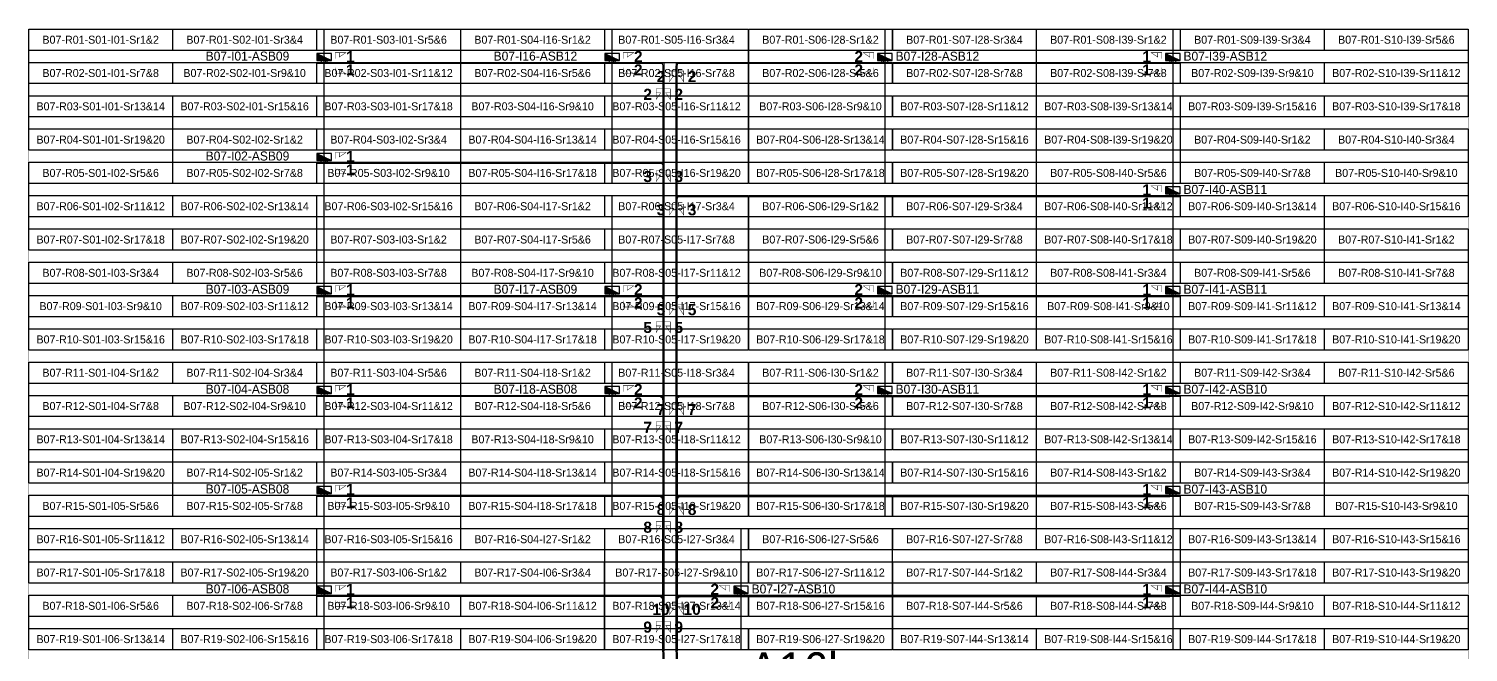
# Model space of a CAD drawing. Header units: metres. Extents: x 532315 to 532639, y 2674519 to 2674914.
# Drawn here: x 532314.6 to 532638.5, y 2674773.7 to 2674914.2 of the extents above; entities that cross this region are included whole.
import ezdxf
from ezdxf.enums import TextEntityAlignment as Align

# ---------------------------------------------------------------- set-up
doc = ezdxf.new("R2010")
doc.units = ezdxf.units.M
doc.header["$MEASUREMENT"] = 0
doc.layers.add('Boundary-12.5 MW Block', color=6, linetype='Continuous', lineweight=9)
doc.layers.add('PILE', color=1, linetype='Continuous', lineweight=15)
for name, color, linetype in [('DC Trench BL-07', 40, 'Continuous'), ('E-Inverter Grouping', 2, 'Continuous'), ('Inverter Block-07', 7, 'Continuous'), ('LT Cable(AG) INV to LT Panel BL-07', 2, 'Continuous'), ('Messenger Wire Exc Link', 7, 'Continuous'), ('Messenger Wire-BL07 (Master Path)', 30, 'Continuous'), ('Messenger Wire-Bl07 (MW Path)', 191, 'Continuous'), ('MMS Block Numbering', 7, 'Continuous'), ('MMS Table Block-07', 8, 'Continuous'), ('Section Marking BL-07', 2, 'Continuous')]:
    doc.layers.add(name, color=color, linetype=linetype)
doc.styles.add('Adani Regular', font='Adani Regular.ttf')
doc.styles.add('BoldTextStyle', font='arialbd.ttf')
doc.styles.get("Standard").update_dxf_attribs({"font": 'Adani Regular.ttf'})

# ---------------------------------------------------------------- blocks, each defined once
blk = doc.blocks.new('MMS Table (32.292 x 4.788)')
at = {"color": 0}
blk.add_lwpolyline([(0, -0.002), (0, 4.786), (32.292, 4.786), (32.292, -0.002)], close=True, dxfattribs=at)
at = {"color": 7}
blk.add_attdef('ID1', text='', height=1.8, dxfattribs=at).set_placement((16.146, 2.392), align=Align.MIDDLE_CENTER)
blk = doc.blocks.new('Inverter Block')
h = blk.add_hatch(color=0)
h.dxf.hatch_style = 1
h.paths.add_polyline_path([(-1.46, 2.27), (-1.46, 0.85), (1.46, 0.85)])
at = {"color": 0}
blk.add_lwpolyline([(1.46, 2.27), (-1.46, 2.27), (-1.46, 0.85), (1.46, 0.85)], close=True, dxfattribs=at)
blk.add_lwpolyline([(-1.46, 2.27), (1.46, 0.85)], dxfattribs=at)
at = {"layer": 'PILE'}
for centre in [(-0.61, 0.85), (0.61, 0.85)]:
    blk.add_circle(centre, 0.156, dxfattribs=at)
at = {"color": 7}
blk.add_attdef('ID', (-1.46, 3.01), '', height=1.8, dxfattribs=at)

msp = doc.modelspace()

# ---------------------------------------------------------------- linework, layer by layer
at = {"layer": 'Boundary-12.5 MW Block', "const_width": 0.05}
msp.add_lwpolyline([(532314.66, 2674914.08), (532638.48, 2674914.08), (532638.48, 2674646.79), (532606.09, 2674646.79), (532606.09, 2674519.29), (532314.66, 2674519.29)], close=True, dxfattribs=at)
at = {"layer": 'DC Trench BL-07', "color": 40, "const_width": 0.15}
for points in [[(532381.23, 2674914.08), (532380.93, 2674914.08), (532380.93, 2674774.29), (532381.23, 2674774.29)], [(532446.02, 2674914.08), (532445.71, 2674914.08), (532445.71, 2674879.29), (532446.02, 2674879.29)], [(532507.42, 2674914.08), (532507.12, 2674914.08), (532507.12, 2674879.29), (532507.42, 2674879.29)], [(532572.21, 2674914.08), (532571.91, 2674914.08), (532571.91, 2674774.29), (532572.21, 2674774.29)], [(532446.02, 2674876.58), (532445.71, 2674876.58), (532445.71, 2674841.79), (532446.02, 2674841.79)], [(532507.42, 2674876.58), (532507.12, 2674876.58), (532507.12, 2674841.79), (532507.42, 2674841.79)], [(532446.02, 2674839.08), (532445.71, 2674839.08), (532445.71, 2674804.29), (532446.02, 2674804.29)], [(532507.42, 2674839.08), (532507.12, 2674839.08), (532507.12, 2674804.29), (532507.42, 2674804.29)], [(532475.03, 2674801.58), (532474.73, 2674801.58), (532474.73, 2674774.29), (532475.03, 2674774.29)]]:
    msp.add_lwpolyline(points, close=True, dxfattribs=at)
at = {"layer": 'E-Inverter Grouping', "color": 3}
for points in [[(532411.74, 2674914.08), (532411.74, 2674894.29), (532346.95, 2674894.29), (532346.95, 2674886.79), (532314.66, 2674886.79), (532314.66, 2674914.08)], [(532476.52, 2674879.29), (532411.84, 2674879.29), (532411.84, 2674914.08), (532476.52, 2674914.08)], [(532541.3, 2674879.29), (532476.62, 2674879.29), (532476.62, 2674914.08), (532541.3, 2674914.08)], [(532638.48, 2674914.08), (532638.48, 2674894.29), (532573.7, 2674894.29), (532573.7, 2674886.79), (532541.4, 2674886.79), (532541.4, 2674914.08)], [(532411.74, 2674891.58), (532411.74, 2674871.79), (532379.34, 2674871.79), (532379.34, 2674864.29), (532314.66, 2674864.29), (532314.66, 2674884.08), (532347.05, 2674884.08), (532347.05, 2674891.58)], [(532638.48, 2674891.58), (532638.48, 2674871.79), (532606.09, 2674871.79), (532606.09, 2674864.29), (532541.4, 2674864.29), (532541.4, 2674884.08), (532573.8, 2674884.08), (532573.8, 2674891.58)], [(532411.84, 2674841.79), (532411.84, 2674876.58), (532476.52, 2674876.58), (532476.52, 2674841.79)], [(532541.3, 2674841.79), (532476.62, 2674841.79), (532476.62, 2674876.58), (532541.3, 2674876.58)], [(532411.74, 2674841.79), (532314.66, 2674841.79), (532314.66, 2674861.58), (532379.44, 2674861.58), (532379.44, 2674869.08), (532411.74, 2674869.08)], [(532638.48, 2674841.79), (532541.4, 2674841.79), (532541.4, 2674861.58), (532606.19, 2674861.58), (532606.19, 2674869.08), (532638.48, 2674869.08)], [(532411.74, 2674819.29), (532346.95, 2674819.29), (532346.95, 2674811.79), (532314.66, 2674811.79), (532314.66, 2674839.08), (532411.74, 2674839.08)], [(532476.52, 2674804.29), (532411.84, 2674804.29), (532411.84, 2674839.08), (532476.52, 2674839.08)], [(532541.3, 2674804.29), (532476.62, 2674804.29), (532476.62, 2674839.08), (532541.3, 2674839.08)], [(532638.48, 2674811.79), (532606.19, 2674811.79), (532606.19, 2674819.29), (532541.4, 2674819.29), (532541.4, 2674839.08), (532638.48, 2674839.08)], [(532411.74, 2674796.79), (532379.34, 2674796.79), (532379.34, 2674789.29), (532314.66, 2674789.29), (532314.66, 2674809.08), (532347.05, 2674809.08), (532347.05, 2674816.58), (532411.74, 2674816.58)], [(532606.09, 2674809.08), (532638.48, 2674809.08), (532638.48, 2674789.29), (532573.8, 2674789.29), (532573.8, 2674796.79), (532541.4, 2674796.79), (532541.4, 2674816.58), (532606.09, 2674816.58)], [(532508.91, 2674796.79), (532508.91, 2674774.29), (532444.23, 2674774.29), (532444.23, 2674796.79), (532411.84, 2674796.79), (532411.84, 2674801.58), (532541.3, 2674801.58), (532541.3, 2674796.79)], [(532379.44, 2674786.58), (532379.44, 2674794.08), (532444.13, 2674794.08), (532444.13, 2674774.29), (532314.66, 2674774.29), (532314.66, 2674786.58)], [(532638.48, 2674774.29), (532509.01, 2674774.29), (532509.01, 2674794.08), (532573.7, 2674794.08), (532573.7, 2674786.58), (532638.48, 2674786.58)]]:
    msp.add_lwpolyline(points, close=True, dxfattribs=at)
at = {"layer": 'LT Cable(AG) INV to LT Panel BL-07'}
for points in [[(532467.28, 2674748.26), (532467.09, 2674748.26, -0.122198), (532466.67, 2674748.36), (532464.6, 2674749.46, 0.122198), (532464.17, 2674749.56), (532458.46, 2674749.56, -0.414214), (532457.56, 2674750.46), (532457.56, 2674773.37, 0.039958), (532457.55, 2674773.51), (532457.48, 2674773.95, -0.039958), (532457.47, 2674774.1), (532457.47, 2674905.56, 0.414214), (532456.57, 2674906.46), (532381.98, 2674906.46, -0.414214), (532381.08, 2674907.36), (532381.08, 2674907.69)], [(532467.28, 2674748.23), (532467.09, 2674748.23, -0.122198), (532466.67, 2674748.34), (532464.6, 2674749.44, 0.122198), (532464.17, 2674749.54), (532458.44, 2674749.54, -0.414214), (532457.54, 2674750.44), (532457.54, 2674773.37, 0.039958), (532457.52, 2674773.51), (532457.45, 2674773.95, -0.039958), (532457.44, 2674774.1), (532457.44, 2674883.04, 0.414214), (532456.54, 2674883.94), (532381.98, 2674883.94, -0.414214), (532381.08, 2674884.84), (532381.08, 2674885.19)], [(532467.28, 2674748.18), (532467.09, 2674748.18, -0.122198), (532466.67, 2674748.29), (532464.6, 2674749.39, 0.122198), (532464.17, 2674749.49), (532458.39, 2674749.49, -0.414214), (532457.49, 2674750.39), (532457.49, 2674773.36, 0.039958), (532457.47, 2674773.51), (532457.4, 2674773.95, -0.039958), (532457.39, 2674774.09), (532457.39, 2674852.99, 0.414214), (532456.49, 2674853.89), (532381.98, 2674853.89, -0.414214), (532381.08, 2674854.79), (532381.08, 2674855.19)], [(532467.28, 2674748.21), (532467.09, 2674748.21, -0.122198), (532466.67, 2674748.31), (532464.6, 2674749.41, 0.122198), (532464.17, 2674749.51), (532458.41, 2674749.51, -0.414214), (532457.51, 2674750.41), (532457.51, 2674773.37, 0.039958), (532457.5, 2674773.51), (532457.43, 2674773.95, -0.039958), (532457.42, 2674774.09), (532457.42, 2674853.01, 0.414214), (532456.52, 2674853.91), (532446.77, 2674853.91, -0.414214), (532445.87, 2674854.81), (532445.87, 2674855.19)], [(532469.27, 2674748.13), (532467.09, 2674748.13, -0.122198), (532466.67, 2674748.24), (532464.6, 2674749.34, 0.122198), (532464.17, 2674749.44), (532458.34, 2674749.44, -0.414214), (532457.44, 2674750.34), (532457.44, 2674773.36, 0.039958), (532457.42, 2674773.5), (532457.35, 2674773.94, -0.039958), (532457.34, 2674774.09), (532457.34, 2674830.44, 0.414214), (532456.44, 2674831.34), (532381.98, 2674831.34, -0.414214), (532381.08, 2674832.24), (532381.08, 2674832.69)], [(532469.27, 2674748.16), (532467.09, 2674748.16, -0.122198), (532466.67, 2674748.26), (532464.6, 2674749.36, 0.122198), (532464.17, 2674749.46), (532458.36, 2674749.46, -0.414214), (532457.46, 2674750.36), (532457.46, 2674773.36, 0.039958), (532457.45, 2674773.5), (532457.38, 2674773.95, -0.039958), (532457.37, 2674774.09), (532457.37, 2674830.46, 0.414214), (532456.47, 2674831.36), (532446.77, 2674831.36, -0.414214), (532445.87, 2674832.26), (532445.87, 2674832.69)], [(532469.27, 2674748.11), (532467.09, 2674748.11, -0.122198), (532466.67, 2674748.21), (532464.6, 2674749.31, 0.122198), (532464.17, 2674749.41), (532458.31, 2674749.41, -0.414214), (532457.41, 2674750.31), (532457.41, 2674773.36, 0.039958), (532457.4, 2674773.5), (532457.33, 2674773.94, -0.039958), (532457.32, 2674774.09), (532457.32, 2674807.91, 0.414214), (532456.42, 2674808.81), (532381.98, 2674808.81, -0.414214), (532381.08, 2674809.71), (532381.08, 2674810.19)], [(532469.27, 2674748.08), (532467.09, 2674748.08, -0.122198), (532466.67, 2674748.19), (532464.6, 2674749.29, 0.122198), (532464.17, 2674749.39), (532458.29, 2674749.39, -0.414214), (532457.39, 2674750.29), (532457.39, 2674773.36, 0.039958), (532457.37, 2674773.5), (532457.3, 2674773.94, -0.039958), (532457.29, 2674774.08), (532457.29, 2674785.39, 0.414214), (532456.39, 2674786.29), (532381.98, 2674786.29, -0.414214), (532381.08, 2674787.19), (532381.08, 2674787.69)]]:
    msp.add_lwpolyline(points, format="xyb", dxfattribs=at)
at = {"layer": 'LT Cable(AG) INV to LT Panel BL-07', "color": 5}
for points in [[(532468.3, 2674748.61), (532467.91, 2674748.61, -0.070879), (532467.65, 2674748.64), (532464.52, 2674749.55, 0.070879), (532464.27, 2674749.59), (532458.49, 2674749.59, -0.414214), (532457.59, 2674750.49), (532457.59, 2674773.37, 0.039958), (532457.57, 2674773.51), (532457.5, 2674773.96, -0.039958), (532457.49, 2674774.1), (532457.49, 2674905.59, 0.414214), (532456.59, 2674906.49), (532446.77, 2674906.49, -0.414214), (532445.87, 2674907.39), (532445.87, 2674907.69)], [(532468.3, 2674748.68, -0.317911), (532467.7, 2674749.53), (532467.7, 2674752.69, 0.214019), (532467.4, 2674753.36), (532460.68, 2674759.34, -0.214019), (532460.38, 2674760.01), (532460.38, 2674773.35, 0.043015), (532460.37, 2674773.5), (532460.29, 2674773.93, -0.043015), (532460.28, 2674774.09), (532460.28, 2674905.58, -0.414219), (532461.18, 2674906.48), (532506.37, 2674906.48, 0.414219), (532507.27, 2674907.38), (532507.27, 2674907.69)], [(532468.3, 2674748.72, -0.309777), (532467.72, 2674749.56), (532467.72, 2674752.7, 0.214019), (532467.42, 2674753.38), (532460.71, 2674759.35, -0.214019), (532460.41, 2674760.03), (532460.41, 2674773.35, 0.043015), (532460.39, 2674773.5), (532460.32, 2674773.94, -0.043015), (532460.3, 2674774.09), (532460.3, 2674905.55, -0.414219), (532461.2, 2674906.45), (532571.16, 2674906.45, 0.414219), (532572.06, 2674907.35), (532572.06, 2674907.69)], [(532470.37, 2674748.68), (532468.65, 2674748.68, -0.414214), (532467.75, 2674749.58), (532467.75, 2674752.71, 0.214019), (532467.45, 2674753.39), (532460.73, 2674759.36, -0.214019), (532460.43, 2674760.04), (532460.43, 2674773.35, 0.043015), (532460.42, 2674773.51), (532460.34, 2674773.94, -0.043015), (532460.33, 2674774.09), (532460.33, 2674875.53, -0.414219), (532461.23, 2674876.43), (532571.16, 2674876.43, 0.414219), (532572.06, 2674877.33), (532572.06, 2674877.69)], [(532470.37, 2674748.71), (532468.67, 2674748.71, -0.414214), (532467.77, 2674749.61), (532467.77, 2674752.73, 0.214019), (532467.47, 2674753.4), (532460.76, 2674759.38, -0.214019), (532460.46, 2674760.05), (532460.46, 2674773.35, 0.043015), (532460.44, 2674773.51), (532460.37, 2674773.94, -0.043015), (532460.35, 2674774.09), (532460.35, 2674853, -0.414219), (532461.25, 2674853.9), (532506.37, 2674853.9, 0.414219), (532507.27, 2674854.8), (532507.27, 2674855.19)], [(532470.37, 2674748.73), (532468.7, 2674748.73, -0.414214), (532467.8, 2674749.63), (532467.8, 2674752.74, 0.214019), (532467.5, 2674753.41), (532460.78, 2674759.39, -0.214019), (532460.48, 2674760.06), (532460.48, 2674773.36, 0.043015), (532460.47, 2674773.51), (532460.39, 2674773.94, -0.043015), (532460.38, 2674774.1), (532460.38, 2674852.98, -0.414219), (532461.28, 2674853.88), (532571.16, 2674853.88, 0.414219), (532572.06, 2674854.78), (532572.06, 2674855.19)], [(532470.37, 2674748.76), (532468.72, 2674748.76, -0.414214), (532467.82, 2674749.66), (532467.82, 2674752.75, 0.214019), (532467.52, 2674753.42), (532460.81, 2674759.4, -0.214019), (532460.51, 2674760.07), (532460.51, 2674773.36, 0.043015), (532460.49, 2674773.51), (532460.42, 2674773.94, -0.043015), (532460.4, 2674774.1), (532460.4, 2674830.45, -0.414219), (532461.3, 2674831.35), (532506.37, 2674831.35, 0.414219), (532507.27, 2674832.25), (532507.27, 2674832.69)], [(532472.31, 2674748.78), (532468.75, 2674748.78, -0.414214), (532467.85, 2674749.68), (532467.85, 2674752.76, 0.214019), (532467.55, 2674753.43), (532460.83, 2674759.41, -0.214019), (532460.53, 2674760.08), (532460.53, 2674773.36, 0.043015), (532460.52, 2674773.52), (532460.44, 2674773.95, -0.043015), (532460.43, 2674774.1), (532460.43, 2674830.43, -0.414219), (532461.33, 2674831.33), (532571.16, 2674831.33, 0.414219), (532572.06, 2674832.23), (532572.06, 2674832.69)], [(532472.31, 2674748.81), (532468.77, 2674748.81, -0.414214), (532467.87, 2674749.71), (532467.87, 2674752.77, 0.214019), (532467.57, 2674753.44), (532460.86, 2674759.42, -0.214019), (532460.56, 2674760.09), (532460.56, 2674773.36, 0.043015), (532460.54, 2674773.52), (532460.47, 2674773.95, -0.043015), (532460.45, 2674774.1), (532460.45, 2674807.9, -0.414219), (532461.35, 2674808.8), (532571.16, 2674808.8, 0.414219), (532572.06, 2674809.7), (532572.06, 2674810.19)], [(532472.31, 2674748.83), (532468.8, 2674748.83, -0.414214), (532467.9, 2674749.73), (532467.9, 2674752.78, 0.214019), (532467.6, 2674753.45), (532460.88, 2674759.43, -0.214019), (532460.58, 2674760.1), (532460.58, 2674773.37, 0.043015), (532460.57, 2674773.52), (532460.49, 2674773.95, -0.043015), (532460.48, 2674774.1), (532460.48, 2674785.38, -0.414219), (532461.38, 2674786.28), (532473.98, 2674786.28, 0.414219), (532474.88, 2674787.18), (532474.88, 2674787.69)], [(532472.31, 2674748.86), (532468.82, 2674748.86, -0.414214), (532467.92, 2674749.76), (532467.92, 2674752.79, 0.214019), (532467.62, 2674753.47), (532460.91, 2674759.44, -0.214019), (532460.61, 2674760.12), (532460.61, 2674773.37, 0.043015), (532460.59, 2674773.52), (532460.52, 2674773.95, -0.043015), (532460.5, 2674774.11), (532460.5, 2674785.35, -0.414219), (532461.4, 2674786.25), (532571.16, 2674786.25, 0.414219), (532572.06, 2674787.15), (532572.06, 2674787.69)]]:
    msp.add_lwpolyline(points, format="xyb", dxfattribs=at)
at = {"layer": 'Messenger Wire Exc Link'}
for points in [[(532457.47, 2674773.43), (532457.38, 2674774.02)], [(532460.48, 2674773.43), (532460.38, 2674774.02)]]:
    msp.add_lwpolyline(points, dxfattribs=at)
at = {"layer": 'Messenger Wire-BL07 (Master Path)'}
for points in [[(532379.44, 2674906.38), (532457.38, 2674906.38)], [(532457.38, 2674774.02), (532457.38, 2674906.38)], [(532460.37, 2674906.38), (532573.7, 2674906.38)], [(532460.38, 2674774.02), (532460.38, 2674906.38)], [(532379.44, 2674883.88), (532457.38, 2674883.88)], [(532460.37, 2674876.38), (532573.7, 2674876.38)], [(532379.44, 2674853.88), (532457.38, 2674853.88)], [(532460.37, 2674853.88), (532573.7, 2674853.88)], [(532379.44, 2674831.38), (532457.38, 2674831.38)], [(532460.37, 2674831.38), (532573.7, 2674831.38)], [(532379.44, 2674808.88), (532457.38, 2674808.88)], [(532460.37, 2674808.88), (532573.7, 2674808.88)], [(532379.44, 2674786.38), (532457.38, 2674786.38)], [(532460.37, 2674786.38), (532573.7, 2674786.38)]]:
    msp.add_lwpolyline(points, dxfattribs=at)
at = {"layer": 'Messenger Wire-Bl07 (MW Path)', "const_width": 0.1}
for points in [[(532379.44, 2674906.38), (532457.38, 2674906.38)], [(532457.63, 2674774.02), (532457.63, 2674906.38)], [(532460.37, 2674906.38), (532573.7, 2674906.38)], [(532460.63, 2674774.02), (532460.63, 2674906.38)], [(532379.44, 2674883.88), (532457.38, 2674883.88)], [(532460.37, 2674876.38), (532573.7, 2674876.38)], [(532379.44, 2674853.88), (532457.38, 2674853.88)], [(532460.37, 2674853.88), (532573.7, 2674853.88)], [(532379.44, 2674831.38), (532457.38, 2674831.38)], [(532460.37, 2674831.38), (532573.7, 2674831.38)], [(532379.44, 2674808.88), (532457.38, 2674808.88)], [(532457.13, 2674774.02), (532457.13, 2674808.88)], [(532460.13, 2674774.02), (532460.13, 2674808.88)], [(532460.37, 2674808.88), (532573.7, 2674808.88)], [(532379.44, 2674786.38), (532457.38, 2674786.38)], [(532460.37, 2674786.38), (532573.7, 2674786.38)]]:
    msp.add_lwpolyline(points, dxfattribs=at)
at = {"layer": 'Section Marking BL-07', "color": 94, "lineweight": 35, "true_color": 0x00a500, "const_width": 0.1}
for points in [[(532383.58, 2674907.38), (532383.58, 2674908.77), (532385.98, 2674908.77), (532384.5, 2674907.76), (532384.5, 2674908.77)], [(532448.37, 2674907.38), (532448.37, 2674908.77), (532450.77, 2674908.77), (532449.29, 2674907.76), (532449.29, 2674908.77)], [(532504.77, 2674907.38), (532504.77, 2674908.77), (532502.37, 2674908.77), (532503.85, 2674907.76), (532503.85, 2674908.77)], [(532569.56, 2674907.38), (532569.56, 2674908.77), (532567.16, 2674908.77), (532568.64, 2674907.76), (532568.64, 2674908.77)], [(532383.58, 2674905.38), (532383.58, 2674903.99), (532385.98, 2674903.99), (532384.5, 2674905), (532384.5, 2674903.99)], [(532448.37, 2674905.38), (532448.37, 2674903.99), (532450.77, 2674903.99), (532449.29, 2674905), (532449.29, 2674903.99)], [(532460.18, 2674904.63), (532458.79, 2674904.63), (532458.79, 2674902.23), (532459.8, 2674903.71), (532458.79, 2674903.71)], [(532460.58, 2674904.63), (532461.97, 2674904.63), (532461.97, 2674902.23), (532460.96, 2674903.71), (532461.97, 2674903.71)], [(532504.77, 2674905.38), (532504.77, 2674903.99), (532502.37, 2674903.99), (532503.85, 2674905), (532503.85, 2674903.99)], [(532569.56, 2674905.38), (532569.56, 2674903.99), (532567.16, 2674903.99), (532568.64, 2674905), (532568.64, 2674903.99)], [(532457.18, 2674900.63), (532455.79, 2674900.63), (532455.79, 2674898.23), (532456.8, 2674899.71), (532455.79, 2674899.71)], [(532457.58, 2674900.63), (532458.97, 2674900.63), (532458.97, 2674898.23), (532457.96, 2674899.71), (532458.97, 2674899.71)], [(532383.58, 2674884.88), (532383.58, 2674886.27), (532385.98, 2674886.27), (532384.5, 2674885.26), (532384.5, 2674886.27)], [(532383.58, 2674882.88), (532383.58, 2674881.49), (532385.98, 2674881.49), (532384.5, 2674882.5), (532384.5, 2674881.49)], [(532457.18, 2674882.13), (532455.79, 2674882.13), (532455.79, 2674879.73), (532456.8, 2674881.21), (532455.79, 2674881.21)], [(532457.58, 2674882.13), (532458.97, 2674882.13), (532458.97, 2674879.73), (532457.96, 2674881.21), (532458.97, 2674881.21)], [(532569.56, 2674877.38), (532569.56, 2674878.77), (532567.16, 2674878.77), (532568.64, 2674877.76), (532568.64, 2674878.77)], [(532569.56, 2674875.38), (532569.56, 2674873.99), (532567.16, 2674873.99), (532568.64, 2674875), (532568.64, 2674873.99)], [(532460.18, 2674874.63), (532458.79, 2674874.63), (532458.79, 2674872.23), (532459.8, 2674873.71), (532458.79, 2674873.71)], [(532460.58, 2674874.63), (532461.97, 2674874.63), (532461.97, 2674872.23), (532460.96, 2674873.71), (532461.97, 2674873.71)], [(532383.58, 2674854.88), (532383.58, 2674856.27), (532385.98, 2674856.27), (532384.5, 2674855.26), (532384.5, 2674856.27)], [(532448.37, 2674854.88), (532448.37, 2674856.27), (532450.77, 2674856.27), (532449.29, 2674855.26), (532449.29, 2674856.27)], [(532504.77, 2674854.88), (532504.77, 2674856.27), (532502.37, 2674856.27), (532503.85, 2674855.26), (532503.85, 2674856.27)], [(532569.56, 2674854.88), (532569.56, 2674856.27), (532567.16, 2674856.27), (532568.64, 2674855.26), (532568.64, 2674856.27)], [(532383.58, 2674852.88), (532383.58, 2674851.49), (532385.98, 2674851.49), (532384.5, 2674852.5), (532384.5, 2674851.49)], [(532448.37, 2674852.88), (532448.37, 2674851.49), (532450.77, 2674851.49), (532449.29, 2674852.5), (532449.29, 2674851.49)], [(532460.18, 2674852.13), (532458.79, 2674852.13), (532458.79, 2674849.73), (532459.8, 2674851.21), (532458.79, 2674851.21)], [(532460.58, 2674852.13), (532461.97, 2674852.13), (532461.97, 2674849.73), (532460.96, 2674851.21), (532461.97, 2674851.21)], [(532504.77, 2674852.88), (532504.77, 2674851.49), (532502.37, 2674851.49), (532503.85, 2674852.5), (532503.85, 2674851.49)], [(532569.56, 2674852.88), (532569.56, 2674851.49), (532567.16, 2674851.49), (532568.64, 2674852.5), (532568.64, 2674851.49)], [(532457.18, 2674848.13), (532455.79, 2674848.13), (532455.79, 2674845.73), (532456.8, 2674847.21), (532455.79, 2674847.21)], [(532457.58, 2674848.13), (532458.97, 2674848.13), (532458.97, 2674845.73), (532457.96, 2674847.21), (532458.97, 2674847.21)], [(532383.58, 2674832.38), (532383.58, 2674833.77), (532385.98, 2674833.77), (532384.5, 2674832.76), (532384.5, 2674833.77)], [(532448.37, 2674832.38), (532448.37, 2674833.77), (532450.77, 2674833.77), (532449.29, 2674832.76), (532449.29, 2674833.77)], [(532504.77, 2674832.38), (532504.77, 2674833.77), (532502.37, 2674833.77), (532503.85, 2674832.76), (532503.85, 2674833.77)], [(532569.56, 2674832.38), (532569.56, 2674833.77), (532567.16, 2674833.77), (532568.64, 2674832.76), (532568.64, 2674833.77)], [(532383.58, 2674830.38), (532383.58, 2674828.99), (532385.98, 2674828.99), (532384.5, 2674830), (532384.5, 2674828.99)], [(532448.37, 2674830.38), (532448.37, 2674828.99), (532450.77, 2674828.99), (532449.29, 2674830), (532449.29, 2674828.99)], [(532460.18, 2674829.63), (532458.79, 2674829.63), (532458.79, 2674827.23), (532459.8, 2674828.71), (532458.79, 2674828.71)], [(532460.58, 2674829.63), (532461.97, 2674829.63), (532461.97, 2674827.23), (532460.96, 2674828.71), (532461.97, 2674828.71)], [(532504.77, 2674830.38), (532504.77, 2674828.99), (532502.37, 2674828.99), (532503.85, 2674830), (532503.85, 2674828.99)], [(532569.56, 2674830.38), (532569.56, 2674828.99), (532567.16, 2674828.99), (532568.64, 2674830), (532568.64, 2674828.99)], [(532457.18, 2674825.63), (532455.79, 2674825.63), (532455.79, 2674823.23), (532456.8, 2674824.71), (532455.79, 2674824.71)], [(532457.58, 2674825.63), (532458.97, 2674825.63), (532458.97, 2674823.23), (532457.96, 2674824.71), (532458.97, 2674824.71)], [(532383.58, 2674809.88), (532383.58, 2674811.27), (532385.98, 2674811.27), (532384.5, 2674810.26), (532384.5, 2674811.27)], [(532569.56, 2674809.88), (532569.56, 2674811.27), (532567.16, 2674811.27), (532568.64, 2674810.26), (532568.64, 2674811.27)], [(532383.58, 2674807.88), (532383.58, 2674806.49), (532385.98, 2674806.49), (532384.5, 2674807.5), (532384.5, 2674806.49)], [(532460.18, 2674807.13), (532458.79, 2674807.13), (532458.79, 2674804.73), (532459.8, 2674806.21), (532458.79, 2674806.21)], [(532460.58, 2674807.13), (532461.97, 2674807.13), (532461.97, 2674804.73), (532460.96, 2674806.21), (532461.97, 2674806.21)], [(532569.56, 2674807.88), (532569.56, 2674806.49), (532567.16, 2674806.49), (532568.64, 2674807.5), (532568.64, 2674806.49)], [(532457.18, 2674803.13), (532455.79, 2674803.13), (532455.79, 2674800.73), (532456.8, 2674802.21), (532455.79, 2674802.21)], [(532457.58, 2674803.13), (532458.97, 2674803.13), (532458.97, 2674800.73), (532457.96, 2674802.21), (532458.97, 2674802.21)], [(532383.58, 2674787.38), (532383.58, 2674788.77), (532385.98, 2674788.77), (532384.5, 2674787.76), (532384.5, 2674788.77)], [(532472.38, 2674787.38), (532472.38, 2674788.77), (532469.98, 2674788.77), (532471.46, 2674787.76), (532471.46, 2674788.77)], [(532569.56, 2674787.38), (532569.56, 2674788.77), (532567.16, 2674788.77), (532568.64, 2674787.76), (532568.64, 2674788.77)], [(532383.58, 2674785.38), (532383.58, 2674783.99), (532385.98, 2674783.99), (532384.5, 2674785), (532384.5, 2674783.99)], [(532460.18, 2674784.63), (532458.79, 2674784.63), (532458.79, 2674782.23), (532459.8, 2674783.71), (532458.79, 2674783.71)], [(532460.58, 2674784.63), (532461.97, 2674784.63), (532461.97, 2674782.23), (532460.96, 2674783.71), (532461.97, 2674783.71)], [(532472.38, 2674785.38), (532472.38, 2674783.99), (532469.98, 2674783.99), (532471.46, 2674785), (532471.46, 2674783.99)], [(532569.56, 2674785.38), (532569.56, 2674783.99), (532567.16, 2674783.99), (532568.64, 2674785), (532568.64, 2674783.99)], [(532457.18, 2674780.63), (532455.79, 2674780.63), (532455.79, 2674778.23), (532456.8, 2674779.71), (532455.79, 2674779.71)], [(532457.58, 2674780.63), (532458.97, 2674780.63), (532458.97, 2674778.23), (532457.96, 2674779.71), (532458.97, 2674779.71)]]:
    msp.add_lwpolyline(points, dxfattribs=at)

# ---------------------------------------------------------------- block references
at = {"layer": 'Inverter Block-07'}
ref = msp.add_blockref('Inverter Block', (532381.08, 2674906.02), dxfattribs=dict(at, xscale=1.124999999976148, yscale=1.124999999976148, zscale=1.124999999976148))
ref.add_attrib('ID', 'B07-I01-ASB09', (532354.43, 2674906.98), dxfattribs={"layer": '0', "color": 7, "height": 2.025})
ref = msp.add_blockref('Inverter Block', (532445.87, 2674906.02), dxfattribs=dict(at, xscale=1.124999999976148, yscale=1.124999999976148, zscale=1.124999999976148))
ref.add_attrib('ID', 'B07-I16-ASB12', (532419.22, 2674906.98), dxfattribs={"layer": '0', "color": 7, "height": 2.025})
ref = msp.add_blockref('Inverter Block', (532507.27, 2674906.02), dxfattribs=dict(at, xscale=1.124999999976148, yscale=1.124999999976148, zscale=1.124999999976148))
ref.add_attrib('ID', 'B07-I28-ASB12', (532509.66, 2674906.96), dxfattribs={"layer": '0', "color": 7, "height": 2.025})
ref = msp.add_blockref('Inverter Block', (532572.06, 2674906.02), dxfattribs=dict(at, xscale=1.124999999976148, yscale=1.124999999976148, zscale=1.124999999976148))
ref.add_attrib('ID', 'B07-I39-ASB12', (532574.44, 2674906.96), dxfattribs={"layer": '0', "color": 7, "height": 2.025})
ref = msp.add_blockref('Inverter Block', (532381.08, 2674883.52), dxfattribs=dict(at, xscale=1.124999999976148, yscale=1.124999999976148, zscale=1.124999999976148))
ref.add_attrib('ID', 'B07-I02-ASB09', (532354.43, 2674884.48), dxfattribs={"layer": '0', "color": 7, "height": 2.025})
ref = msp.add_blockref('Inverter Block', (532572.06, 2674876.02), dxfattribs=dict(at, xscale=1.124999999976148, yscale=1.124999999976148, zscale=1.124999999976148))
ref.add_attrib('ID', 'B07-I40-ASB11', (532574.44, 2674876.96), dxfattribs={"layer": '0', "color": 7, "height": 2.025})
ref = msp.add_blockref('Inverter Block', (532381.08, 2674853.52), dxfattribs=dict(at, xscale=1.124999999976148, yscale=1.124999999976148, zscale=1.124999999976148))
ref.add_attrib('ID', 'B07-I03-ASB09', (532354.43, 2674854.48), dxfattribs={"layer": '0', "color": 7, "height": 2.025})
ref = msp.add_blockref('Inverter Block', (532445.87, 2674853.52), dxfattribs=dict(at, xscale=1.124999999976148, yscale=1.124999999976148, zscale=1.124999999976148))
ref.add_attrib('ID', 'B07-I17-ASB09', (532419.22, 2674854.48), dxfattribs={"layer": '0', "color": 7, "height": 2.025})
ref = msp.add_blockref('Inverter Block', (532507.27, 2674853.52), dxfattribs=dict(at, xscale=1.124999999976148, yscale=1.124999999976148, zscale=1.124999999976148))
ref.add_attrib('ID', 'B07-I29-ASB11', (532509.66, 2674854.46), dxfattribs={"layer": '0', "color": 7, "height": 2.025})
ref = msp.add_blockref('Inverter Block', (532572.06, 2674853.52), dxfattribs=dict(at, xscale=1.124999999976148, yscale=1.124999999976148, zscale=1.124999999976148))
ref.add_attrib('ID', 'B07-I41-ASB11', (532574.44, 2674854.46), dxfattribs={"layer": '0', "color": 7, "height": 2.025})
ref = msp.add_blockref('Inverter Block', (532381.08, 2674831.02), dxfattribs=dict(at, xscale=1.124999999976148, yscale=1.124999999976148, zscale=1.124999999976148))
ref.add_attrib('ID', 'B07-I04-ASB08', (532354.43, 2674831.98), dxfattribs={"layer": '0', "color": 7, "height": 2.025})
ref = msp.add_blockref('Inverter Block', (532445.87, 2674831.02), dxfattribs=dict(at, xscale=1.124999999976148, yscale=1.124999999976148, zscale=1.124999999976148))
ref.add_attrib('ID', 'B07-I18-ASB08', (532419.22, 2674831.98), dxfattribs={"layer": '0', "color": 7, "height": 2.025})
ref = msp.add_blockref('Inverter Block', (532507.27, 2674831.02), dxfattribs=dict(at, xscale=1.124999999976148, yscale=1.124999999976148, zscale=1.124999999976148))
ref.add_attrib('ID', 'B07-I30-ASB11', (532509.66, 2674831.96), dxfattribs={"layer": '0', "color": 7, "height": 2.025})
ref = msp.add_blockref('Inverter Block', (532572.06, 2674831.02), dxfattribs=dict(at, xscale=1.124999999976148, yscale=1.124999999976148, zscale=1.124999999976148))
ref.add_attrib('ID', 'B07-I42-ASB10', (532574.44, 2674831.96), dxfattribs={"layer": '0', "color": 7, "height": 2.025})
ref = msp.add_blockref('Inverter Block', (532381.08, 2674808.52), dxfattribs=dict(at, xscale=1.124999999976148, yscale=1.124999999976148, zscale=1.124999999976148))
ref.add_attrib('ID', 'B07-I05-ASB08', (532354.43, 2674809.48), dxfattribs={"layer": '0', "color": 7, "height": 2.025})
ref = msp.add_blockref('Inverter Block', (532572.06, 2674808.52), dxfattribs=dict(at, xscale=1.124999999976148, yscale=1.124999999976148, zscale=1.124999999976148))
ref.add_attrib('ID', 'B07-I43-ASB10', (532574.44, 2674809.46), dxfattribs={"layer": '0', "color": 7, "height": 2.025})
ref = msp.add_blockref('Inverter Block', (532381.08, 2674786.02), dxfattribs=dict(at, xscale=1.124999999976148, yscale=1.124999999976148, zscale=1.124999999976148))
ref.add_attrib('ID', 'B07-I06-ASB08', (532354.43, 2674786.98), dxfattribs={"layer": '0', "color": 7, "height": 2.025})
ref = msp.add_blockref('Inverter Block', (532474.88, 2674786.02), dxfattribs=dict(at, xscale=1.124999999976148, yscale=1.124999999976148, zscale=1.124999999976148))
ref.add_attrib('ID', 'B07-I27-ASB10', (532477.27, 2674786.96), dxfattribs={"layer": '0', "color": 7, "height": 2.025})
ref = msp.add_blockref('Inverter Block', (532572.06, 2674786.02), dxfattribs=dict(at, xscale=1.124999999976148, yscale=1.124999999976148, zscale=1.124999999976148))
ref.add_attrib('ID', 'B07-I44-ASB10', (532574.44, 2674786.96), dxfattribs={"layer": '0', "color": 7, "height": 2.025})
at = {"layer": 'MMS Table Block-07'}
for p, values in [((532314.66, 2674909.29), {'ID1': 'B07-R01-S01-I01-Sr1&2'}), ((532347.05, 2674909.29), {'ID1': 'B07-R01-S02-I01-Sr3&4'}), ((532379.44, 2674909.29), {'ID1': 'B07-R01-S03-I01-Sr5&6'}), ((532411.84, 2674909.29), {'ID1': 'B07-R01-S04-I16-Sr1&2'}), ((532444.23, 2674909.29), {'ID1': 'B07-R01-S05-I16-Sr3&4'}), ((532476.62, 2674909.29), {'ID1': 'B07-R01-S06-I28-Sr1&2'}), ((532509.01, 2674909.29), {'ID1': 'B07-R01-S07-I28-Sr3&4'}), ((532541.4, 2674909.29), {'ID1': 'B07-R01-S08-I39-Sr1&2'}), ((532573.8, 2674909.29), {'ID1': 'B07-R01-S09-I39-Sr3&4'}), ((532606.19, 2674909.29), {'ID1': 'B07-R01-S10-I39-Sr5&6'}), ((532314.66, 2674901.79), {'ID1': 'B07-R02-S01-I01-Sr7&8'}), ((532347.05, 2674901.79), {'ID1': 'B07-R02-S02-I01-Sr9&10'}), ((532379.44, 2674901.79), {'ID1': 'B07-R02-S03-I01-Sr11&12'}), ((532411.84, 2674901.79), {'ID1': 'B07-R02-S04-I16-Sr5&6'}), ((532444.23, 2674901.79), {'ID1': 'B07-R02-S05-I16-Sr7&8'}), ((532476.62, 2674901.79), {'ID1': 'B07-R02-S06-I28-Sr5&6'}), ((532509.01, 2674901.79), {'ID1': 'B07-R02-S07-I28-Sr7&8'}), ((532541.4, 2674901.79), {'ID1': 'B07-R02-S08-I39-Sr7&8'}), ((532573.8, 2674901.79), {'ID1': 'B07-R02-S09-I39-Sr9&10'}), ((532606.19, 2674901.79), {'ID1': 'B07-R02-S10-I39-Sr11&12'}), ((532314.66, 2674894.29), {'ID1': 'B07-R03-S01-I01-Sr13&14'}), ((532347.05, 2674894.29), {'ID1': 'B07-R03-S02-I01-Sr15&16'}), ((532379.44, 2674894.29), {'ID1': 'B07-R03-S03-I01-Sr17&18'}), ((532411.84, 2674894.29), {'ID1': 'B07-R03-S04-I16-Sr9&10'}), ((532444.23, 2674894.29), {'ID1': 'B07-R03-S05-I16-Sr11&12'}), ((532476.62, 2674894.29), {'ID1': 'B07-R03-S06-I28-Sr9&10'}), ((532509.01, 2674894.29), {'ID1': 'B07-R03-S07-I28-Sr11&12'}), ((532541.4, 2674894.29), {'ID1': 'B07-R03-S08-I39-Sr13&14'}), ((532573.8, 2674894.29), {'ID1': 'B07-R03-S09-I39-Sr15&16'}), ((532606.19, 2674894.29), {'ID1': 'B07-R03-S10-I39-Sr17&18'}), ((532314.66, 2674886.79), {'ID1': 'B07-R04-S01-I01-Sr19&20'}), ((532347.05, 2674886.79), {'ID1': 'B07-R04-S02-I02-Sr1&2'}), ((532379.44, 2674886.79), {'ID1': 'B07-R04-S03-I02-Sr3&4'}), ((532411.84, 2674886.79), {'ID1': 'B07-R04-S04-I16-Sr13&14'}), ((532444.23, 2674886.79), {'ID1': 'B07-R04-S05-I16-Sr15&16'}), ((532476.62, 2674886.79), {'ID1': 'B07-R04-S06-I28-Sr13&14'}), ((532509.01, 2674886.79), {'ID1': 'B07-R04-S07-I28-Sr15&16'}), ((532541.4, 2674886.79), {'ID1': 'B07-R04-S08-I39-Sr19&20'}), ((532573.8, 2674886.79), {'ID1': 'B07-R04-S09-I40-Sr1&2'}), ((532606.19, 2674886.79), {'ID1': 'B07-R04-S10-I40-Sr3&4'}), ((532314.66, 2674879.29), {'ID1': 'B07-R05-S01-I02-Sr5&6'}), ((532347.05, 2674879.29), {'ID1': 'B07-R05-S02-I02-Sr7&8'}), ((532379.44, 2674879.29), {'ID1': 'B07-R05-S03-I02-Sr9&10'}), ((532411.84, 2674879.29), {'ID1': 'B07-R05-S04-I16-Sr17&18'}), ((532444.23, 2674879.29), {'ID1': 'B07-R05-S05-I16-Sr19&20'}), ((532476.62, 2674879.29), {'ID1': 'B07-R05-S06-I28-Sr17&18'}), ((532509.01, 2674879.29), {'ID1': 'B07-R05-S07-I28-Sr19&20'}), ((532541.4, 2674879.29), {'ID1': 'B07-R05-S08-I40-Sr5&6'}), ((532573.8, 2674879.29), {'ID1': 'B07-R05-S09-I40-Sr7&8'}), ((532606.19, 2674879.29), {'ID1': 'B07-R05-S10-I40-Sr9&10'}), ((532314.66, 2674871.79), {'ID1': 'B07-R06-S01-I02-Sr11&12'}), ((532347.05, 2674871.79), {'ID1': 'B07-R06-S02-I02-Sr13&14'}), ((532379.44, 2674871.79), {'ID1': 'B07-R06-S03-I02-Sr15&16'}), ((532411.84, 2674871.79), {'ID1': 'B07-R06-S04-I17-Sr1&2'}), ((532444.23, 2674871.79), {'ID1': 'B07-R06-S05-I17-Sr3&4'}), ((532476.62, 2674871.79), {'ID1': 'B07-R06-S06-I29-Sr1&2'}), ((532509.01, 2674871.79), {'ID1': 'B07-R06-S07-I29-Sr3&4'}), ((532541.4, 2674871.79), {'ID1': 'B07-R06-S08-I40-Sr11&12'}), ((532573.8, 2674871.79), {'ID1': 'B07-R06-S09-I40-Sr13&14'}), ((532606.19, 2674871.79), {'ID1': 'B07-R06-S10-I40-Sr15&16'}), ((532314.66, 2674864.29), {'ID1': 'B07-R07-S01-I02-Sr17&18'}), ((532347.05, 2674864.29), {'ID1': 'B07-R07-S02-I02-Sr19&20'}), ((532379.44, 2674864.29), {'ID1': 'B07-R07-S03-I03-Sr1&2'}), ((532411.84, 2674864.29), {'ID1': 'B07-R07-S04-I17-Sr5&6'}), ((532444.23, 2674864.29), {'ID1': 'B07-R07-S05-I17-Sr7&8'}), ((532476.62, 2674864.29), {'ID1': 'B07-R07-S06-I29-Sr5&6'}), ((532509.01, 2674864.29), {'ID1': 'B07-R07-S07-I29-Sr7&8'}), ((532541.4, 2674864.29), {'ID1': 'B07-R07-S08-I40-Sr17&18'}), ((532573.8, 2674864.29), {'ID1': 'B07-R07-S09-I40-Sr19&20'}), ((532606.19, 2674864.29), {'ID1': 'B07-R07-S10-I41-Sr1&2'}), ((532314.66, 2674856.79), {'ID1': 'B07-R08-S01-I03-Sr3&4'}), ((532347.05, 2674856.79), {'ID1': 'B07-R08-S02-I03-Sr5&6'}), ((532379.44, 2674856.79), {'ID1': 'B07-R08-S03-I03-Sr7&8'}), ((532411.84, 2674856.79), {'ID1': 'B07-R08-S04-I17-Sr9&10'}), ((532444.23, 2674856.79), {'ID1': 'B07-R08-S05-I17-Sr11&12'}), ((532476.62, 2674856.79), {'ID1': 'B07-R08-S06-I29-Sr9&10'}), ((532509.01, 2674856.79), {'ID1': 'B07-R08-S07-I29-Sr11&12'}), ((532541.4, 2674856.79), {'ID1': 'B07-R08-S08-I41-Sr3&4'}), ((532573.8, 2674856.79), {'ID1': 'B07-R08-S09-I41-Sr5&6'}), ((532606.19, 2674856.79), {'ID1': 'B07-R08-S10-I41-Sr7&8'}), ((532314.66, 2674849.29), {'ID1': 'B07-R09-S01-I03-Sr9&10'}), ((532347.05, 2674849.29), {'ID1': 'B07-R09-S02-I03-Sr11&12'}), ((532379.44, 2674849.29), {'ID1': 'B07-R09-S03-I03-Sr13&14'}), ((532411.84, 2674849.29), {'ID1': 'B07-R09-S04-I17-Sr13&14'}), ((532444.23, 2674849.29), {'ID1': 'B07-R09-S05-I17-Sr15&16'}), ((532476.62, 2674849.29), {'ID1': 'B07-R09-S06-I29-Sr13&14'}), ((532509.01, 2674849.29), {'ID1': 'B07-R09-S07-I29-Sr15&16'}), ((532541.4, 2674849.29), {'ID1': 'B07-R09-S08-I41-Sr9&10'}), ((532573.8, 2674849.29), {'ID1': 'B07-R09-S09-I41-Sr11&12'}), ((532606.19, 2674849.29), {'ID1': 'B07-R09-S10-I41-Sr13&14'}), ((532314.66, 2674841.79), {'ID1': 'B07-R10-S01-I03-Sr15&16'}), ((532347.05, 2674841.79), {'ID1': 'B07-R10-S02-I03-Sr17&18'}), ((532379.44, 2674841.79), {'ID1': 'B07-R10-S03-I03-Sr19&20'}), ((532411.84, 2674841.79), {'ID1': 'B07-R10-S04-I17-Sr17&18'}), ((532444.23, 2674841.79), {'ID1': 'B07-R10-S05-I17-Sr19&20'}), ((532476.62, 2674841.79), {'ID1': 'B07-R10-S06-I29-Sr17&18'}), ((532509.01, 2674841.79), {'ID1': 'B07-R10-S07-I29-Sr19&20'}), ((532541.4, 2674841.79), {'ID1': 'B07-R10-S08-I41-Sr15&16'}), ((532573.8, 2674841.79), {'ID1': 'B07-R10-S09-I41-Sr17&18'}), ((532606.19, 2674841.79), {'ID1': 'B07-R10-S10-I41-Sr19&20'}), ((532314.66, 2674834.29), {'ID1': 'B07-R11-S01-I04-Sr1&2'}), ((532347.05, 2674834.29), {'ID1': 'B07-R11-S02-I04-Sr3&4'}), ((532379.44, 2674834.29), {'ID1': 'B07-R11-S03-I04-Sr5&6'}), ((532411.84, 2674834.29), {'ID1': 'B07-R11-S04-I18-Sr1&2'}), ((532444.23, 2674834.29), {'ID1': 'B07-R11-S05-I18-Sr3&4'}), ((532476.62, 2674834.29), {'ID1': 'B07-R11-S06-I30-Sr1&2'}), ((532509.01, 2674834.29), {'ID1': 'B07-R11-S07-I30-Sr3&4'}), ((532541.4, 2674834.29), {'ID1': 'B07-R11-S08-I42-Sr1&2'}), ((532573.8, 2674834.29), {'ID1': 'B07-R11-S09-I42-Sr3&4'}), ((532606.19, 2674834.29), {'ID1': 'B07-R11-S10-I42-Sr5&6'}), ((532314.66, 2674826.79), {'ID1': 'B07-R12-S01-I04-Sr7&8'}), ((532347.05, 2674826.79), {'ID1': 'B07-R12-S02-I04-Sr9&10'}), ((532379.44, 2674826.79), {'ID1': 'B07-R12-S03-I04-Sr11&12'}), ((532411.84, 2674826.79), {'ID1': 'B07-R12-S04-I18-Sr5&6'}), ((532444.23, 2674826.79), {'ID1': 'B07-R12-S05-I18-Sr7&8'}), ((532476.62, 2674826.79), {'ID1': 'B07-R12-S06-I30-Sr5&6'}), ((532509.01, 2674826.79), {'ID1': 'B07-R12-S07-I30-Sr7&8'}), ((532541.4, 2674826.79), {'ID1': 'B07-R12-S08-I42-Sr7&8'}), ((532573.8, 2674826.79), {'ID1': 'B07-R12-S09-I42-Sr9&10'}), ((532606.19, 2674826.79), {'ID1': 'B07-R12-S10-I42-Sr11&12'}), ((532314.66, 2674819.29), {'ID1': 'B07-R13-S01-I04-Sr13&14'}), ((532347.05, 2674819.29), {'ID1': 'B07-R13-S02-I04-Sr15&16'}), ((532379.44, 2674819.29), {'ID1': 'B07-R13-S03-I04-Sr17&18'}), ((532411.84, 2674819.29), {'ID1': 'B07-R13-S04-I18-Sr9&10'}), ((532444.23, 2674819.29), {'ID1': 'B07-R13-S05-I18-Sr11&12'}), ((532476.62, 2674819.29), {'ID1': 'B07-R13-S06-I30-Sr9&10'}), ((532509.01, 2674819.29), {'ID1': 'B07-R13-S07-I30-Sr11&12'}), ((532541.4, 2674819.29), {'ID1': 'B07-R13-S08-I42-Sr13&14'}), ((532573.8, 2674819.29), {'ID1': 'B07-R13-S09-I42-Sr15&16'}), ((532606.19, 2674819.29), {'ID1': 'B07-R13-S10-I42-Sr17&18'}), ((532314.66, 2674811.79), {'ID1': 'B07-R14-S01-I04-Sr19&20'}), ((532347.05, 2674811.79), {'ID1': 'B07-R14-S02-I05-Sr1&2'}), ((532379.44, 2674811.79), {'ID1': 'B07-R14-S03-I05-Sr3&4'}), ((532411.84, 2674811.79), {'ID1': 'B07-R14-S04-I18-Sr13&14'}), ((532444.23, 2674811.79), {'ID1': 'B07-R14-S05-I18-Sr15&16'}), ((532476.62, 2674811.79), {'ID1': 'B07-R14-S06-I30-Sr13&14'}), ((532509.01, 2674811.79), {'ID1': 'B07-R14-S07-I30-Sr15&16'}), ((532541.4, 2674811.79), {'ID1': 'B07-R14-S08-I43-Sr1&2'}), ((532573.8, 2674811.79), {'ID1': 'B07-R14-S09-I43-Sr3&4'}), ((532606.19, 2674811.79), {'ID1': 'B07-R14-S10-I42-Sr19&20'}), ((532314.66, 2674804.29), {'ID1': 'B07-R15-S01-I05-Sr5&6'}), ((532347.05, 2674804.29), {'ID1': 'B07-R15-S02-I05-Sr7&8'}), ((532379.44, 2674804.29), {'ID1': 'B07-R15-S03-I05-Sr9&10'}), ((532411.84, 2674804.29), {'ID1': 'B07-R15-S04-I18-Sr17&18'}), ((532444.23, 2674804.29), {'ID1': 'B07-R15-S05-I18-Sr19&20'}), ((532476.62, 2674804.29), {'ID1': 'B07-R15-S06-I30-Sr17&18'}), ((532509.01, 2674804.29), {'ID1': 'B07-R15-S07-I30-Sr19&20'}), ((532541.4, 2674804.29), {'ID1': 'B07-R15-S08-I43-Sr5&6'}), ((532573.8, 2674804.29), {'ID1': 'B07-R15-S09-I43-Sr7&8'}), ((532606.19, 2674804.29), {'ID1': 'B07-R15-S10-I43-Sr9&10'}), ((532314.66, 2674796.79), {'ID1': 'B07-R16-S01-I05-Sr11&12'}), ((532347.05, 2674796.79), {'ID1': 'B07-R16-S02-I05-Sr13&14'}), ((532379.44, 2674796.79), {'ID1': 'B07-R16-S03-I05-Sr15&16'}), ((532411.84, 2674796.79), {'ID1': 'B07-R16-S04-I27-Sr1&2'}), ((532444.23, 2674796.79), {'ID1': 'B07-R16-S05-I27-Sr3&4'}), ((532476.62, 2674796.79), {'ID1': 'B07-R16-S06-I27-Sr5&6'}), ((532509.01, 2674796.79), {'ID1': 'B07-R16-S07-I27-Sr7&8'}), ((532541.4, 2674796.79), {'ID1': 'B07-R16-S08-I43-Sr11&12'}), ((532573.8, 2674796.79), {'ID1': 'B07-R16-S09-I43-Sr13&14'}), ((532606.19, 2674796.79), {'ID1': 'B07-R16-S10-I43-Sr15&16'}), ((532314.66, 2674789.29), {'ID1': 'B07-R17-S01-I05-Sr17&18'}), ((532347.05, 2674789.29), {'ID1': 'B07-R17-S02-I05-Sr19&20'}), ((532379.44, 2674789.29), {'ID1': 'B07-R17-S03-I06-Sr1&2'}), ((532411.84, 2674789.29), {'ID1': 'B07-R17-S04-I06-Sr3&4'}), ((532444.23, 2674789.29), {'ID1': 'B07-R17-S05-I27-Sr9&10'}), ((532476.62, 2674789.29), {'ID1': 'B07-R17-S06-I27-Sr11&12'}), ((532509.01, 2674789.29), {'ID1': 'B07-R17-S07-I44-Sr1&2'}), ((532541.4, 2674789.29), {'ID1': 'B07-R17-S08-I44-Sr3&4'}), ((532573.8, 2674789.29), {'ID1': 'B07-R17-S09-I43-Sr17&18'}), ((532606.19, 2674789.29), {'ID1': 'B07-R17-S10-I43-Sr19&20'}), ((532314.66, 2674781.79), {'ID1': 'B07-R18-S01-I06-Sr5&6'}), ((532347.05, 2674781.79), {'ID1': 'B07-R18-S02-I06-Sr7&8'}), ((532379.44, 2674781.79), {'ID1': 'B07-R18-S03-I06-Sr9&10'}), ((532411.84, 2674781.79), {'ID1': 'B07-R18-S04-I06-Sr11&12'}), ((532444.23, 2674781.79), {'ID1': 'B07-R18-S05-I27-Sr13&14'}), ((532476.62, 2674781.79), {'ID1': 'B07-R18-S06-I27-Sr15&16'}), ((532509.01, 2674781.79), {'ID1': 'B07-R18-S07-I44-Sr5&6'}), ((532541.4, 2674781.79), {'ID1': 'B07-R18-S08-I44-Sr7&8'}), ((532573.8, 2674781.79), {'ID1': 'B07-R18-S09-I44-Sr9&10'}), ((532606.19, 2674781.79), {'ID1': 'B07-R18-S10-I44-Sr11&12'}), ((532314.66, 2674774.29), {'ID1': 'B07-R19-S01-I06-Sr13&14'}), ((532347.05, 2674774.29), {'ID1': 'B07-R19-S02-I06-Sr15&16'}), ((532379.44, 2674774.29), {'ID1': 'B07-R19-S03-I06-Sr17&18'}), ((532411.84, 2674774.29), {'ID1': 'B07-R19-S04-I06-Sr19&20'}), ((532444.23, 2674774.29), {'ID1': 'B07-R19-S05-I27-Sr17&18'}), ((532476.62, 2674774.29), {'ID1': 'B07-R19-S06-I27-Sr19&20'}), ((532509.01, 2674774.29), {'ID1': 'B07-R19-S07-I44-Sr13&14'}), ((532541.4, 2674774.29), {'ID1': 'B07-R19-S08-I44-Sr15&16'}), ((532573.8, 2674774.29), {'ID1': 'B07-R19-S09-I44-Sr17&18'}), ((532606.19, 2674774.29), {'ID1': 'B07-R19-S10-I44-Sr19&20'})]:
    msp.add_blockref('MMS Table (32.292 x 4.788)', p, dxfattribs=at).add_auto_attribs(values)

# ---------------------------------------------------------------- texts
at = {"layer": 'MMS Block Numbering', "insert": (532490.01, 2674763.65), "char_height": 7.5, "attachment_point": 5, "style": 'Adani Regular'}
msp.add_mtext_dynamic_manual_height_columns('A16b-\\PBL-07', width=41.5354, gutter_width=1, heights=[0], dxfattribs=at)
at = {"layer": 'Section Marking BL-07', "color": 94, "true_color": 0x00a500, "style": 'BoldTextStyle'}
for s, p in [('1', (532386.98, 2674907.88)), ('2', (532451.77, 2674907.88)), ('2', (532501.37, 2674907.88)), ('1', (532566.16, 2674907.88)), ('1', (532386.98, 2674904.88)), ('2', (532451.77, 2674904.88)), ('2', (532456.88, 2674903.38)), ('2', (532463.88, 2674903.38)), ('2', (532501.37, 2674904.88)), ('1', (532566.16, 2674904.88)), ('2', (532453.88, 2674899.38)), ('2', (532460.88, 2674899.38)), ('1', (532386.98, 2674885.38)), ('1', (532386.98, 2674882.38)), ('3', (532453.88, 2674880.88)), ('3', (532460.88, 2674880.88)), ('1', (532566.16, 2674877.88)), ('1', (532566.16, 2674874.88)), ('3', (532456.88, 2674873.38)), ('3', (532463.88, 2674873.38)), ('1', (532386.98, 2674855.38)), ('2', (532451.77, 2674855.38)), ('2', (532501.37, 2674855.38)), ('1', (532566.16, 2674855.38)), ('1', (532386.98, 2674852.38)), ('2', (532451.77, 2674852.38)), ('5', (532456.88, 2674850.88)), ('5', (532463.88, 2674850.88)), ('2', (532501.37, 2674852.38)), ('1', (532566.16, 2674852.38)), ('5', (532453.88, 2674846.88)), ('5', (532460.88, 2674846.88)), ('1', (532386.98, 2674832.88)), ('2', (532451.77, 2674832.88)), ('2', (532501.37, 2674832.88)), ('1', (532566.16, 2674832.88)), ('1', (532386.98, 2674829.88)), ('2', (532451.77, 2674829.88)), ('7', (532456.88, 2674828.38)), ('7', (532463.88, 2674828.38)), ('2', (532501.37, 2674829.88)), ('1', (532566.16, 2674829.88)), ('7', (532453.88, 2674824.38)), ('7', (532460.88, 2674824.38)), ('1', (532386.98, 2674810.38)), ('1', (532566.16, 2674810.38)), ('1', (532386.98, 2674807.38)), ('8', (532456.88, 2674805.88)), ('8', (532463.88, 2674805.88)), ('1', (532566.16, 2674807.38)), ('8', (532453.88, 2674801.88)), ('8', (532460.88, 2674801.88)), ('1', (532386.98, 2674787.88)), ('2', (532468.98, 2674787.88)), ('1', (532566.16, 2674787.88)), ('1', (532386.98, 2674784.88)), ('10', (532456.88, 2674783.38)), ('10', (532463.88, 2674783.38)), ('2', (532468.98, 2674784.88)), ('1', (532566.16, 2674784.88)), ('9', (532453.88, 2674779.38)), ('9', (532460.88, 2674779.38))]:
    msp.add_text(s, height=2.5, dxfattribs=at).set_placement(p, align=Align.MIDDLE_CENTER)

doc.saveas('drawing.dxf')
